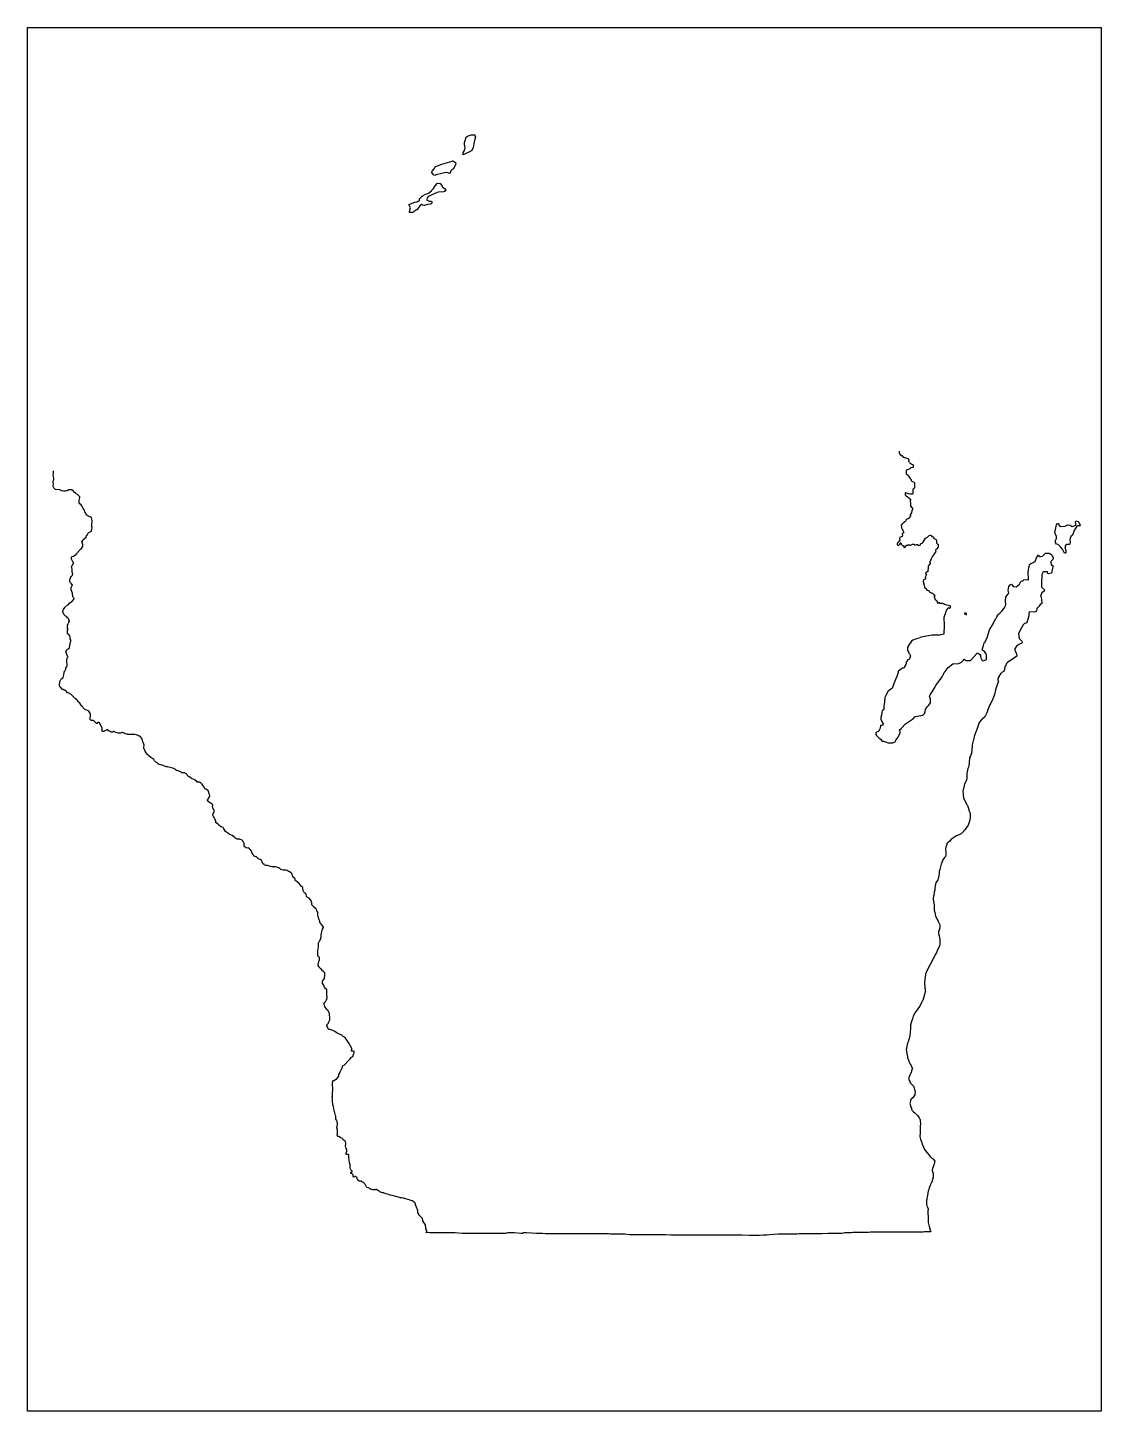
# Model space of a CAD drawing. Extents: x 0.1 to 8.4, y 0.1 to 10.8.
import ezdxf

# ---------------------------------------------------------------- set-up
doc = ezdxf.new("R2010")
doc.units = 0
doc.header["$MEASUREMENT"] = 0
doc.layers.add('STATE', color=7, linetype='CONTINUOUS')

# ---------------------------------------------------------------- blocks, each defined once
blk = doc.blocks.new('BLOCK_2')
at = {"layer": 'STATE'}
blk.add_lwpolyline([(0.093, 0.099), (0.093, 10.807), (8.405, 10.807), (8.405, 0.099), (0.093, 0.099)], dxfattribs=at)
at = {"layer": 'STATE', "color": 2}
for points in [[(3.549, 9.977), (3.556, 9.977), (3.556, 9.973), (3.559, 9.96), (3.556, 9.947), (3.556, 9.943), (3.549, 9.92), (3.543, 9.88), (3.533, 9.857), (3.509, 9.843), (3.486, 9.833), (3.466, 9.823), (3.466, 9.84), (3.476, 9.857), (3.479, 9.88), (3.476, 9.903), (3.476, 9.917), (3.479, 9.933), (3.486, 9.95), (3.486, 9.957), (3.489, 9.96), (3.503, 9.97), (3.526, 9.977), (3.549, 9.977)], [(3.379, 9.773), (3.383, 9.777), (3.389, 9.773), (3.406, 9.763), (3.409, 9.753), (3.406, 9.747), (3.389, 9.713), (3.379, 9.71), (3.376, 9.707), (3.369, 9.7), (3.366, 9.69), (3.363, 9.683), (3.363, 9.68), (3.356, 9.677), (3.353, 9.68), (3.346, 9.683), (3.333, 9.687), (3.319, 9.683), (3.299, 9.677), (3.256, 9.667), (3.246, 9.663), (3.236, 9.667), (3.223, 9.687), (3.226, 9.697), (3.239, 9.713), (3.249, 9.73), (3.293, 9.747), (3.326, 9.757), (3.379, 9.773)], [(3.326, 9.547), (3.319, 9.54), (3.313, 9.537), (3.273, 9.533), (3.263, 9.53), (3.216, 9.51), (3.196, 9.5), (3.193, 9.5), (3.186, 9.49), (3.183, 9.473), (3.203, 9.463), (3.209, 9.463), (3.219, 9.463), (3.223, 9.46), (3.223, 9.453), (3.219, 9.443), (3.216, 9.443), (3.209, 9.44), (3.189, 9.437), (3.166, 9.43), (3.149, 9.433), (3.143, 9.437), (3.139, 9.437), (3.133, 9.43), (3.113, 9.407), (3.113, 9.403), (3.089, 9.387), (3.083, 9.383), (3.079, 9.38), (3.073, 9.377), (3.049, 9.377), (3.053, 9.397), (3.056, 9.413), (3.049, 9.427), (3.046, 9.43), (3.046, 9.437), (3.046, 9.44), (3.059, 9.443), (3.089, 9.457), (3.106, 9.46), (3.113, 9.463), (3.116, 9.463), (3.119, 9.463), (3.123, 9.467), (3.126, 9.47), (3.126, 9.473), (3.126, 9.483), (3.136, 9.493), (3.146, 9.5), (3.146, 9.503), (3.149, 9.503), (3.156, 9.507), (3.173, 9.517), (3.183, 9.52), (3.196, 9.527), (3.219, 9.543), (3.219, 9.547), (3.236, 9.563), (3.249, 9.583), (3.263, 9.6), (3.269, 9.603), (3.286, 9.6), (3.289, 9.6), (3.289, 9.597), (3.303, 9.58), (3.303, 9.577), (3.306, 9.573), (3.309, 9.57), (3.329, 9.557), (3.329, 9.553), (3.333, 9.55), (3.329, 9.55), (3.326, 9.547)], [(6.839, 7.53), (6.839, 7.52), (6.849, 7.5), (6.852, 7.5), (6.862, 7.493), (6.869, 7.486), (6.872, 7.483), (6.875, 7.483), (6.879, 7.48), (6.882, 7.48), (6.909, 7.473), (6.909, 7.47), (6.915, 7.466), (6.915, 7.46), (6.912, 7.453), (6.919, 7.443), (6.922, 7.44), (6.939, 7.43), (6.949, 7.423), (6.949, 7.416), (6.949, 7.406), (6.949, 7.403), (6.932, 7.4), (6.929, 7.4), (6.925, 7.396), (6.922, 7.39), (6.919, 7.39), (6.895, 7.383), (6.895, 7.38), (6.895, 7.376), (6.895, 7.373), (6.895, 7.37), (6.895, 7.363), (6.895, 7.353), (6.899, 7.35), (6.905, 7.346), (6.912, 7.336), (6.922, 7.32), (6.932, 7.31), (6.932, 7.306), (6.932, 7.303), (6.939, 7.296), (6.952, 7.293), (6.959, 7.283), (6.959, 7.273), (6.959, 7.263), (6.959, 7.26), (6.959, 7.256), (6.959, 7.246), (6.955, 7.24), (6.949, 7.236), (6.945, 7.236), (6.945, 7.233), (6.945, 7.23), (6.945, 7.22), (6.945, 7.206), (6.945, 7.203), (6.942, 7.2), (6.942, 7.196), (6.935, 7.196), (6.922, 7.196), (6.912, 7.2), (6.892, 7.206), (6.889, 7.206), (6.885, 7.196), (6.889, 7.19), (6.895, 7.183), (6.905, 7.176), (6.912, 7.17), (6.922, 7.16), (6.929, 7.153), (6.929, 7.15), (6.925, 7.143), (6.925, 7.14), (6.929, 7.126), (6.929, 7.106), (6.935, 7.093), (6.942, 7.09), (6.942, 7.08), (6.942, 7.076), (6.939, 7.07), (6.939, 7.063), (6.935, 7.056), (6.935, 7.053), (6.925, 7.04), (6.925, 7.036), (6.929, 7.033), (6.929, 7.03), (6.922, 7.02), (6.919, 7.016), (6.919, 7.013), (6.909, 7.006), (6.899, 7.003), (6.892, 6.996), (6.892, 6.993), (6.892, 6.99), (6.889, 6.986), (6.879, 6.983), (6.875, 6.976), (6.865, 6.97), (6.862, 6.966), (6.855, 6.956), (6.855, 6.953), (6.859, 6.946), (6.859, 6.936), (6.862, 6.926), (6.865, 6.923), (6.869, 6.92), (6.869, 6.916), (6.872, 6.913), (6.872, 6.91), (6.875, 6.9), (6.872, 6.896), (6.862, 6.89), (6.862, 6.886), (6.865, 6.88), (6.862, 6.87), (6.855, 6.866), (6.845, 6.86), (6.842, 6.856), (6.842, 6.853), (6.842, 6.85), (6.845, 6.843), (6.845, 6.84), (6.839, 6.833), (6.829, 6.823), (6.825, 6.816), (6.825, 6.813), (6.825, 6.81), (6.825, 6.806), (6.829, 6.803), (6.835, 6.8), (6.835, 6.803), (6.845, 6.806), (6.845, 6.81), (6.849, 6.81), (6.849, 6.813), (6.849, 6.816), (6.849, 6.82), (6.852, 6.82), (6.855, 6.813), (6.855, 6.81), (6.859, 6.806), (6.862, 6.803), (6.865, 6.8), (6.872, 6.8), (6.875, 6.796), (6.875, 6.79), (6.875, 6.786), (6.875, 6.783), (6.879, 6.783), (6.892, 6.79), (6.892, 6.793), (6.895, 6.803), (6.899, 6.803), (6.902, 6.803), (6.905, 6.803), (6.909, 6.803), (6.912, 6.803), (6.912, 6.806), (6.922, 6.803), (6.929, 6.803), (6.942, 6.81), (6.955, 6.81), (6.955, 6.806), (6.962, 6.803), (6.975, 6.806), (6.979, 6.806), (6.982, 6.806), (6.992, 6.8), (7.002, 6.803), (7.005, 6.806), (7.005, 6.81), (7.005, 6.813), (7.022, 6.82), (7.022, 6.823), (7.029, 6.83), (7.045, 6.856), (7.059, 6.863), (7.062, 6.866), (7.065, 6.87), (7.072, 6.876), (7.079, 6.88), (7.082, 6.88), (7.089, 6.876), (7.092, 6.87), (7.102, 6.866), (7.105, 6.866), (7.105, 6.86), (7.105, 6.856), (7.129, 6.843), (7.129, 6.84), (7.129, 6.83), (7.129, 6.826), (7.129, 6.823), (7.132, 6.816), (7.135, 6.813), (7.139, 6.81), (7.142, 6.81), (7.142, 6.8), (7.142, 6.786), (7.132, 6.773), (7.132, 6.77), (7.125, 6.766), (7.122, 6.763), (7.125, 6.753), (7.122, 6.75), (7.122, 6.746), (7.119, 6.746), (7.115, 6.743), (7.105, 6.726), (7.102, 6.723), (7.092, 6.71), (7.092, 6.706), (7.089, 6.696), (7.089, 6.693), (7.085, 6.69), (7.079, 6.676), (7.075, 6.67), (7.079, 6.663), (7.079, 6.66), (7.079, 6.656), (7.072, 6.65), (7.065, 6.64), (7.065, 6.633), (7.065, 6.626), (7.065, 6.616), (7.062, 6.61), (7.062, 6.606), (7.062, 6.6), (7.062, 6.596), (7.055, 6.596), (7.045, 6.586), (7.045, 6.583), (7.045, 6.58), (7.049, 6.58), (7.052, 6.576), (7.049, 6.57), (7.045, 6.56), (7.042, 6.556), (7.045, 6.55), (7.045, 6.543), (7.042, 6.54), (7.032, 6.533), (7.029, 6.53), (7.025, 6.526), (7.025, 6.523), (7.025, 6.52), (7.035, 6.483), (7.035, 6.476), (7.035, 6.473), (7.042, 6.47), (7.045, 6.47), (7.049, 6.466), (7.052, 6.46), (7.059, 6.453), (7.069, 6.45), (7.072, 6.443), (7.079, 6.436), (7.082, 6.436), (7.089, 6.433), (7.092, 6.433), (7.099, 6.43), (7.105, 6.423), (7.115, 6.406), (7.112, 6.4), (7.112, 6.396), (7.122, 6.38), (7.125, 6.376), (7.129, 6.376), (7.129, 6.373), (7.132, 6.37), (7.135, 6.366), (7.135, 6.36), (7.135, 6.356), (7.139, 6.356), (7.142, 6.356), (7.149, 6.36), (7.152, 6.353), (7.169, 6.353), (7.175, 6.353), (7.179, 6.353), (7.179, 6.35), (7.182, 6.35), (7.189, 6.346), (7.192, 6.346), (7.199, 6.343), (7.229, 6.336), (7.235, 6.326), (7.235, 6.316), (7.229, 6.313), (7.225, 6.316), (7.215, 6.31), (7.212, 6.306), (7.209, 6.3), (7.205, 6.3), (7.202, 6.286), (7.185, 6.243), (7.185, 6.24), (7.189, 6.183), (7.185, 6.113), (7.152, 6.106), (7.142, 6.106), (7.095, 6.106), (7.009, 6.089), (7.005, 6.086), (6.975, 6.076), (6.945, 6.066), (6.935, 6.059), (6.912, 6.026), (6.912, 6.023), (6.905, 6.009), (6.905, 5.996), (6.905, 5.986), (6.912, 5.976), (6.912, 5.973), (6.915, 5.966), (6.922, 5.959), (6.925, 5.953), (6.925, 5.949), (6.929, 5.946), (6.922, 5.929), (6.919, 5.923), (6.915, 5.916), (6.902, 5.909), (6.902, 5.906), (6.895, 5.896), (6.895, 5.889), (6.895, 5.886), (6.895, 5.883), (6.892, 5.883), (6.892, 5.879), (6.885, 5.866), (6.879, 5.853), (6.872, 5.849), (6.869, 5.849), (6.865, 5.849), (6.862, 5.849), (6.855, 5.843), (6.835, 5.826), (6.832, 5.823), (6.832, 5.816), (6.829, 5.809), (6.822, 5.786), (6.812, 5.763), (6.802, 5.736), (6.785, 5.693), (6.782, 5.693), (6.772, 5.686), (6.765, 5.683), (6.765, 5.679), (6.752, 5.669), (6.752, 5.666), (6.742, 5.649), (6.729, 5.623), (6.729, 5.619), (6.725, 5.569), (6.722, 5.563), (6.722, 5.546), (6.722, 5.533), (6.722, 5.529), (6.709, 5.519), (6.705, 5.509), (6.702, 5.486), (6.699, 5.469), (6.699, 5.459), (6.699, 5.456), (6.712, 5.426), (6.715, 5.419), (6.715, 5.416), (6.712, 5.406), (6.695, 5.406), (6.692, 5.386), (6.689, 5.376), (6.685, 5.373), (6.679, 5.359), (6.665, 5.356), (6.659, 5.349), (6.659, 5.346), (6.659, 5.336), (6.665, 5.329), (6.685, 5.309), (6.692, 5.303), (6.709, 5.286), (6.712, 5.286), (6.715, 5.286), (6.719, 5.286), (6.725, 5.283), (6.735, 5.279), (6.755, 5.273), (6.792, 5.273), (6.812, 5.283), (6.815, 5.293), (6.825, 5.306), (6.845, 5.343), (6.845, 5.346), (6.849, 5.356), (6.849, 5.359), (6.845, 5.363), (6.842, 5.369), (6.845, 5.373), (6.845, 5.376), (6.859, 5.383), (6.859, 5.386), (6.889, 5.419), (6.935, 5.449), (6.945, 5.456), (6.965, 5.476), (7.009, 5.483), (7.022, 5.486), (7.025, 5.489), (7.035, 5.499), (7.042, 5.513), (7.045, 5.533), (7.059, 5.553), (7.069, 5.563), (7.082, 5.583), (7.082, 5.609), (7.075, 5.633), (7.079, 5.643), (7.095, 5.666), (7.119, 5.706), (7.125, 5.716), (7.172, 5.783), (7.175, 5.789), (7.185, 5.809), (7.189, 5.816), (7.195, 5.823), (7.219, 5.856), (7.255, 5.883), (7.265, 5.886), (7.295, 5.883), (7.322, 5.896), (7.339, 5.913), (7.342, 5.919), (7.359, 5.909), (7.392, 5.909), (7.445, 5.966), (7.449, 5.966), (7.465, 5.956), (7.469, 5.953), (7.469, 5.936), (7.482, 5.909), (7.489, 5.906), (7.499, 5.909), (7.515, 5.916), (7.515, 5.953), (7.512, 5.963), (7.502, 5.976), (7.485, 5.989), (7.485, 6.003), (7.492, 6.026), (7.499, 6.046), (7.505, 6.049), (7.505, 6.053), (7.512, 6.066), (7.522, 6.086), (7.539, 6.146), (7.569, 6.193), (7.585, 6.233), (7.589, 6.233), (7.595, 6.246), (7.605, 6.26), (7.612, 6.27), (7.615, 6.27), (7.635, 6.29), (7.645, 6.303), (7.659, 6.323), (7.662, 6.333), (7.665, 6.343), (7.662, 6.37), (7.665, 6.4), (7.675, 6.416), (7.689, 6.43), (7.685, 6.45), (7.689, 6.483), (7.699, 6.496), (7.709, 6.5), (7.722, 6.483), (7.745, 6.48), (7.772, 6.5), (7.782, 6.52), (7.785, 6.523), (7.799, 6.526), (7.799, 6.53), (7.802, 6.53), (7.805, 6.533), (7.825, 6.536), (7.839, 6.533), (7.842, 6.533), (7.842, 6.55), (7.842, 6.56), (7.839, 6.57), (7.839, 6.593), (7.845, 6.63), (7.852, 6.656), (7.892, 6.676), (7.902, 6.703), (7.919, 6.726), (7.925, 6.713), (7.935, 6.713), (7.949, 6.716), (7.972, 6.74), (8.002, 6.74), (8.015, 6.733), (8.022, 6.726), (8.032, 6.703), (8.029, 6.69), (8.015, 6.676), (8.015, 6.666), (8.019, 6.65), (8.029, 6.643), (8.032, 6.643), (8.025, 6.61), (8.019, 6.586), (7.995, 6.58), (7.992, 6.583), (7.989, 6.596), (7.955, 6.596), (7.945, 6.576), (7.942, 6.506), (7.942, 6.476), (7.965, 6.456), (7.962, 6.446), (7.945, 6.433), (7.939, 6.42), (7.935, 6.406), (7.939, 6.4), (7.942, 6.383), (7.945, 6.35), (7.932, 6.343), (7.925, 6.33), (7.905, 6.313), (7.902, 6.29), (7.889, 6.283), (7.849, 6.286), (7.845, 6.276), (7.845, 6.256), (7.829, 6.203), (7.829, 6.2), (7.812, 6.196), (7.809, 6.193), (7.799, 6.186), (7.775, 6.14), (7.765, 6.116), (7.769, 6.08), (7.785, 6.063), (7.789, 6.059), (7.792, 6.049), (7.789, 6.043), (7.772, 6.036), (7.749, 6.019), (7.735, 5.999), (7.735, 5.986), (7.749, 5.963), (7.752, 5.943), (7.679, 5.893), (7.672, 5.886), (7.662, 5.866), (7.659, 5.863), (7.652, 5.826), (7.635, 5.816), (7.625, 5.806), (7.612, 5.786), (7.612, 5.783), (7.605, 5.769), (7.605, 5.763), (7.605, 5.759), (7.609, 5.746), (7.605, 5.736), (7.602, 5.729), (7.585, 5.683), (7.579, 5.646), (7.565, 5.613), (7.549, 5.579), (7.542, 5.566), (7.535, 5.549), (7.525, 5.519), (7.515, 5.499), (7.505, 5.479), (7.502, 5.473), (7.485, 5.459), (7.479, 5.456), (7.465, 5.436), (7.462, 5.433), (7.459, 5.429), (7.449, 5.399), (7.449, 5.396), (7.422, 5.329), (7.405, 5.256), (7.405, 5.243), (7.399, 5.196), (7.399, 5.189), (7.395, 5.183), (7.392, 5.169), (7.389, 5.169), (7.389, 5.159), (7.385, 5.159), (7.385, 5.146), (7.382, 5.129), (7.382, 5.126), (7.382, 5.123), (7.379, 5.089), (7.372, 5.073), (7.365, 5.036), (7.365, 5.029), (7.365, 5.003), (7.365, 4.999), (7.362, 4.986), (7.349, 4.956), (7.345, 4.956), (7.339, 4.916), (7.335, 4.909), (7.332, 4.899), (7.335, 4.873), (7.335, 4.869), (7.339, 4.846), (7.365, 4.793), (7.369, 4.786), (7.379, 4.756), (7.379, 4.749), (7.389, 4.729), (7.389, 4.696), (7.385, 4.663), (7.382, 4.663), (7.382, 4.659), (7.375, 4.636), (7.349, 4.599), (7.345, 4.593), (7.339, 4.589), (7.339, 4.586), (7.319, 4.569), (7.292, 4.556), (7.282, 4.553), (7.269, 4.543), (7.245, 4.526), (7.242, 4.526), (7.229, 4.509), (7.215, 4.499), (7.212, 4.496), (7.209, 4.493), (7.209, 4.486), (7.205, 4.473), (7.205, 4.469), (7.202, 4.466), (7.199, 4.449), (7.199, 4.443), (7.202, 4.423), (7.202, 4.406), (7.199, 4.393), (7.195, 4.389), (7.192, 4.386), (7.179, 4.366), (7.169, 4.339), (7.165, 4.336), (7.165, 4.333), (7.162, 4.323), (7.155, 4.293), (7.149, 4.276), (7.149, 4.259), (7.145, 4.233), (7.142, 4.216), (7.139, 4.213), (7.125, 4.189), (7.122, 4.179), (7.122, 4.173), (7.119, 4.173), (7.115, 4.143), (7.115, 4.136), (7.115, 4.133), (7.112, 4.116), (7.109, 4.093), (7.105, 4.086), (7.102, 4.073), (7.102, 4.059), (7.112, 4.019), (7.112, 3.996), (7.112, 3.986), (7.112, 3.983), (7.112, 3.976), (7.115, 3.959), (7.119, 3.949), (7.119, 3.943), (7.122, 3.933), (7.135, 3.906), (7.139, 3.896), (7.142, 3.889), (7.155, 3.863), (7.155, 3.853), (7.155, 3.849), (7.155, 3.839), (7.152, 3.836), (7.152, 3.829), (7.149, 3.823), (7.145, 3.816), (7.145, 3.803), (7.145, 3.796), (7.149, 3.779), (7.152, 3.763), (7.155, 3.749), (7.155, 3.739), (7.155, 3.723), (7.155, 3.716), (7.152, 3.699), (7.132, 3.659), (7.129, 3.646), (7.119, 3.633), (7.115, 3.623), (7.105, 3.606), (7.055, 3.509), (7.045, 3.483), (7.045, 3.479), (7.042, 3.459), (7.039, 3.443), (7.035, 3.416), (7.035, 3.413), (7.039, 3.383), (7.039, 3.379), (7.039, 3.373), (7.042, 3.366), (7.042, 3.363), (7.042, 3.359), (7.045, 3.349), (7.042, 3.346), (7.039, 3.336), (7.032, 3.306), (7.025, 3.289), (7.025, 3.286), (7.022, 3.279), (7.019, 3.273), (7.012, 3.263), (7.002, 3.239), (6.979, 3.206), (6.965, 3.186), (6.952, 3.163), (6.949, 3.156), (6.942, 3.136), (6.935, 3.116), (6.929, 3.086), (6.929, 3.059), (6.925, 3.039), (6.922, 3.003), (6.915, 2.976), (6.909, 2.959), (6.905, 2.949), (6.895, 2.896), (6.899, 2.869), (6.899, 2.863), (6.902, 2.859), (6.905, 2.839), (6.905, 2.836), (6.919, 2.796), (6.925, 2.786), (6.932, 2.776), (6.942, 2.746), (6.939, 2.746), (6.932, 2.719), (6.929, 2.716), (6.925, 2.706), (6.925, 2.702), (6.915, 2.686), (6.915, 2.676), (6.915, 2.666), (6.915, 2.662), (6.919, 2.662), (6.919, 2.656), (6.925, 2.642), (6.929, 2.642), (6.929, 2.639), (6.952, 2.616), (6.955, 2.599), (6.959, 2.589), (6.962, 2.582), (6.965, 2.569), (6.962, 2.559), (6.962, 2.552), (6.962, 2.549), (6.945, 2.526), (6.935, 2.516), (6.929, 2.509), (6.929, 2.506), (6.925, 2.486), (6.922, 2.482), (6.925, 2.476), (6.929, 2.459), (6.935, 2.446), (6.935, 2.439), (6.939, 2.429), (6.945, 2.422), (6.952, 2.416), (6.962, 2.409), (6.965, 2.406), (6.982, 2.389), (6.995, 2.369), (6.999, 2.359), (7.002, 2.356), (7.002, 2.342), (7.005, 2.329), (7.002, 2.302), (7.002, 2.289), (7.002, 2.262), (7.002, 2.249), (6.999, 2.232), (6.999, 2.226), (7.002, 2.216), (7.009, 2.192), (7.012, 2.189), (7.019, 2.166), (7.032, 2.139), (7.035, 2.126), (7.079, 2.072), (7.092, 2.059), (7.102, 2.052), (7.105, 2.049), (7.115, 2.036), (7.115, 2.032), (7.112, 2.012), (7.109, 2.006), (7.105, 1.999), (7.102, 1.992), (7.099, 1.979), (7.095, 1.966), (7.099, 1.952), (7.102, 1.939), (7.102, 1.936), (7.102, 1.932), (7.102, 1.926), (7.102, 1.912), (7.099, 1.892), (7.095, 1.886), (7.095, 1.876), (7.092, 1.876), (7.085, 1.859), (7.082, 1.856), (7.079, 1.846), (7.072, 1.829), (7.069, 1.816), (7.065, 1.806), (7.059, 1.769), (7.055, 1.749), (7.055, 1.739), (7.055, 1.736), (7.052, 1.732), (7.052, 1.719), (7.052, 1.702), (7.052, 1.699), (7.055, 1.689), (7.059, 1.679), (7.065, 1.666), (7.065, 1.662), (7.062, 1.652), (7.062, 1.649), (7.062, 1.629), (7.065, 1.606), (7.065, 1.559), (7.072, 1.529), (7.079, 1.502), (7.085, 1.489), (7.062, 1.489), (7.055, 1.489), (7.049, 1.489), (7.035, 1.489), (7.025, 1.486), (7.012, 1.486), (7.005, 1.486), (6.972, 1.486), (6.965, 1.486), (6.962, 1.486), (6.952, 1.486), (6.949, 1.486), (6.925, 1.486), (6.922, 1.486), (6.879, 1.486), (6.849, 1.486), (6.822, 1.486), (6.805, 1.486), (6.742, 1.486), (6.725, 1.486), (6.719, 1.486), (6.712, 1.486), (6.702, 1.486), (6.679, 1.486), (6.669, 1.486), (6.655, 1.486), (6.652, 1.486), (6.642, 1.486), (6.639, 1.486), (6.619, 1.486), (6.602, 1.482), (6.582, 1.482), (6.565, 1.482), (6.552, 1.482), (6.535, 1.482), (6.515, 1.482), (6.512, 1.482), (6.509, 1.482), (6.502, 1.482), (6.495, 1.482), (6.482, 1.482), (6.469, 1.479), (6.465, 1.479), (6.452, 1.479), (6.445, 1.479), (6.435, 1.479), (6.432, 1.479), (6.429, 1.479), (6.419, 1.479), (6.399, 1.476), (6.392, 1.476), (6.379, 1.476), (6.349, 1.476), (6.342, 1.476), (6.322, 1.476), (6.289, 1.476), (6.242, 1.472), (6.236, 1.472), (6.229, 1.472), (6.216, 1.472), (6.176, 1.472), (6.162, 1.472), (6.112, 1.472), (6.066, 1.472), (6.052, 1.469), (5.999, 1.469), (5.996, 1.469), (5.956, 1.469), (5.932, 1.469), (5.922, 1.469), (5.916, 1.469), (5.906, 1.469), (5.836, 1.466), (5.816, 1.462), (5.809, 1.462), (5.796, 1.462), (5.786, 1.462), (5.756, 1.459), (5.742, 1.459), (5.729, 1.459), (5.709, 1.459), (5.699, 1.459), (5.682, 1.459), (5.622, 1.462), (5.579, 1.462), (5.516, 1.462), (5.512, 1.462), (5.446, 1.462), (5.442, 1.462), (5.416, 1.462), (5.406, 1.462), (5.399, 1.462), (5.392, 1.462), (5.382, 1.462), (5.376, 1.462), (5.369, 1.462), (5.366, 1.462), (5.359, 1.462), (5.356, 1.462), (5.352, 1.462), (5.346, 1.462), (5.342, 1.462), (5.336, 1.462), (5.326, 1.462), (5.299, 1.462), (5.272, 1.462), (5.269, 1.462), (5.262, 1.462), (5.256, 1.462), (5.219, 1.462), (5.206, 1.462), (5.162, 1.462), (5.122, 1.462), (5.119, 1.462), (5.092, 1.462), (5.089, 1.462), (5.072, 1.462), (5.032, 1.466), (4.936, 1.466), (4.929, 1.466), (4.882, 1.466), (4.856, 1.466), (4.852, 1.466), (4.849, 1.466), (4.769, 1.466), (4.766, 1.466), (4.756, 1.466), (4.716, 1.469), (4.656, 1.469), (4.642, 1.469), (4.636, 1.469), (4.632, 1.469), (4.616, 1.469), (4.609, 1.469), (4.606, 1.469), (4.602, 1.469), (4.589, 1.472), (4.546, 1.472), (4.539, 1.472), (4.516, 1.472), (4.483, 1.472), (4.479, 1.472), (4.443, 1.472), (4.423, 1.472), (4.413, 1.472), (4.399, 1.472), (4.376, 1.472), (4.359, 1.472), (4.343, 1.472), (4.333, 1.472), (4.329, 1.472), (4.283, 1.472), (4.159, 1.472), (4.133, 1.472), (4.129, 1.472), (4.119, 1.472), (4.103, 1.472), (4.079, 1.476), (4.076, 1.476), (4.063, 1.476), (4.059, 1.476), (4.039, 1.476), (4.033, 1.476), (3.956, 1.479), (3.939, 1.479), (3.929, 1.479)], [(3.929, 1.479), (3.926, 1.476), (3.913, 1.476), (3.859, 1.479), (3.833, 1.479), (3.809, 1.479), (3.793, 1.476), (3.786, 1.476), (3.779, 1.476), (3.773, 1.476), (3.753, 1.476), (3.749, 1.476), (3.713, 1.476), (3.709, 1.476), (3.689, 1.476), (3.686, 1.476), (3.683, 1.476), (3.643, 1.476), (3.639, 1.476), (3.633, 1.476), (3.559, 1.476), (3.553, 1.476), (3.546, 1.476), (3.506, 1.476), (3.499, 1.476), (3.469, 1.476), (3.456, 1.476), (3.403, 1.479), (3.399, 1.479), (3.389, 1.479), (3.379, 1.479), (3.326, 1.479), (3.309, 1.479), (3.299, 1.479), (3.293, 1.479), (3.279, 1.479), (3.246, 1.479), (3.219, 1.479), (3.213, 1.479), (3.206, 1.479), (3.183, 1.482), (3.179, 1.482), (3.176, 1.482), (3.183, 1.489), (3.183, 1.499), (3.176, 1.512), (3.176, 1.516), (3.176, 1.526), (3.173, 1.529), (3.173, 1.542), (3.169, 1.549), (3.159, 1.559), (3.153, 1.572), (3.149, 1.592), (3.133, 1.609), (3.129, 1.609), (3.129, 1.612), (3.126, 1.612), (3.123, 1.619), (3.116, 1.632), (3.113, 1.636), (3.113, 1.642), (3.113, 1.652), (3.109, 1.666), (3.106, 1.672), (3.103, 1.679), (3.096, 1.696), (3.096, 1.702), (3.093, 1.709), (3.086, 1.716), (3.083, 1.719), (3.069, 1.729), (3.053, 1.732), (3.049, 1.736), (3.036, 1.739), (3.026, 1.742), (3.013, 1.746), (3.009, 1.746), (3.003, 1.749), (2.989, 1.752), (2.986, 1.752), (2.976, 1.752), (2.963, 1.756), (2.953, 1.759), (2.916, 1.769), (2.899, 1.772), (2.886, 1.776), (2.866, 1.782), (2.849, 1.789), (2.846, 1.789), (2.839, 1.789), (2.833, 1.792), (2.826, 1.796), (2.823, 1.796), (2.823, 1.799), (2.819, 1.799), (2.803, 1.809), (2.793, 1.816), (2.789, 1.816), (2.783, 1.812), (2.773, 1.812), (2.766, 1.812), (2.756, 1.816), (2.749, 1.816), (2.749, 1.819), (2.733, 1.829), (2.72, 1.832), (2.716, 1.836), (2.713, 1.839), (2.703, 1.859), (2.693, 1.869), (2.686, 1.872), (2.673, 1.879), (2.666, 1.879), (2.663, 1.879), (2.65, 1.889), (2.646, 1.892), (2.643, 1.899), (2.643, 1.902), (2.643, 1.906), (2.643, 1.909), (2.64, 1.912), (2.636, 1.912), (2.633, 1.916), (2.626, 1.916), (2.623, 1.912), (2.62, 1.912), (2.616, 1.912), (2.613, 1.916), (2.613, 1.919), (2.613, 1.926), (2.61, 1.932), (2.606, 1.936), (2.606, 1.939), (2.6, 1.939), (2.596, 1.942), (2.596, 1.949), (2.6, 1.949), (2.603, 1.952), (2.606, 1.956), (2.606, 1.959), (2.6, 1.962), (2.596, 1.969), (2.593, 1.972), (2.593, 1.976), (2.59, 1.986), (2.59, 1.999), (2.59, 2.006), (2.586, 2.022), (2.583, 2.042), (2.58, 2.069), (2.58, 2.082), (2.576, 2.086), (2.573, 2.086), (2.566, 2.086), (2.563, 2.086), (2.56, 2.089), (2.56, 2.096), (2.563, 2.112), (2.563, 2.122), (2.563, 2.126), (2.56, 2.132), (2.556, 2.142), (2.553, 2.149), (2.556, 2.172), (2.553, 2.186), (2.55, 2.189), (2.536, 2.199), (2.533, 2.206), (2.53, 2.209), (2.513, 2.219), (2.503, 2.226), (2.496, 2.226), (2.493, 2.229), (2.493, 2.232), (2.49, 2.236), (2.49, 2.239), (2.493, 2.246), (2.493, 2.256), (2.493, 2.259), (2.493, 2.266), (2.493, 2.272), (2.493, 2.276), (2.486, 2.292), (2.486, 2.296), (2.49, 2.302), (2.493, 2.322), (2.493, 2.326), (2.493, 2.329), (2.493, 2.332), (2.493, 2.336), (2.49, 2.336), (2.49, 2.339), (2.486, 2.349), (2.48, 2.359), (2.48, 2.362), (2.48, 2.382), (2.476, 2.389), (2.463, 2.439), (2.463, 2.442), (2.46, 2.459), (2.456, 2.472), (2.456, 2.476), (2.456, 2.482), (2.453, 2.486), (2.453, 2.492), (2.453, 2.499), (2.453, 2.519), (2.453, 2.522), (2.45, 2.529), (2.45, 2.536), (2.453, 2.539), (2.453, 2.552), (2.456, 2.596), (2.453, 2.626), (2.453, 2.636), (2.453, 2.642), (2.456, 2.649), (2.456, 2.656), (2.463, 2.659), (2.476, 2.666), (2.483, 2.669), (2.496, 2.686), (2.503, 2.692), (2.503, 2.706), (2.51, 2.719), (2.513, 2.726), (2.526, 2.752), (2.53, 2.762), (2.53, 2.769), (2.536, 2.776), (2.543, 2.779), (2.55, 2.786), (2.58, 2.816), (2.59, 2.826), (2.6, 2.839), (2.61, 2.846), (2.613, 2.853), (2.613, 2.856), (2.616, 2.863), (2.62, 2.873), (2.62, 2.876), (2.62, 2.883), (2.616, 2.883), (2.616, 2.886), (2.606, 2.886), (2.603, 2.886), (2.6, 2.889), (2.6, 2.893), (2.603, 2.899), (2.603, 2.906), (2.6, 2.913), (2.59, 2.929), (2.583, 2.946), (2.553, 2.986), (2.54, 2.996), (2.536, 2.999), (2.526, 3.009), (2.52, 3.013), (2.513, 3.016), (2.49, 3.026), (2.47, 3.039), (2.456, 3.046), (2.446, 3.049), (2.436, 3.053), (2.426, 3.053), (2.423, 3.056), (2.42, 3.059), (2.416, 3.069), (2.41, 3.083), (2.41, 3.086), (2.41, 3.089), (2.413, 3.093), (2.42, 3.099), (2.423, 3.103), (2.423, 3.109), (2.43, 3.123), (2.433, 3.129), (2.433, 3.139), (2.433, 3.146), (2.433, 3.153), (2.43, 3.163), (2.43, 3.173), (2.43, 3.179), (2.426, 3.186), (2.423, 3.193), (2.423, 3.196), (2.42, 3.199), (2.413, 3.206), (2.393, 3.233), (2.39, 3.243), (2.386, 3.253), (2.386, 3.256), (2.39, 3.259), (2.39, 3.263), (2.393, 3.266), (2.4, 3.269), (2.406, 3.283), (2.413, 3.299), (2.413, 3.306), (2.41, 3.319), (2.41, 3.326), (2.41, 3.329), (2.41, 3.336), (2.41, 3.349), (2.41, 3.359), (2.41, 3.363), (2.403, 3.369), (2.4, 3.369), (2.393, 3.376), (2.39, 3.379), (2.386, 3.396), (2.376, 3.409), (2.376, 3.419), (2.376, 3.426), (2.376, 3.429), (2.38, 3.436), (2.39, 3.449), (2.39, 3.456), (2.393, 3.469), (2.393, 3.473), (2.393, 3.476), (2.393, 3.486), (2.393, 3.489), (2.39, 3.493), (2.39, 3.496), (2.386, 3.499), (2.383, 3.503), (2.376, 3.509), (2.37, 3.516), (2.366, 3.523), (2.363, 3.523), (2.356, 3.529), (2.353, 3.533), (2.35, 3.539), (2.343, 3.549), (2.346, 3.573), (2.353, 3.593), (2.353, 3.599), (2.353, 3.603), (2.353, 3.606), (2.353, 3.609), (2.35, 3.613), (2.343, 3.619), (2.34, 3.623), (2.34, 3.643), (2.34, 3.646), (2.34, 3.663), (2.346, 3.693), (2.346, 3.699), (2.346, 3.726), (2.35, 3.733), (2.356, 3.743), (2.36, 3.749), (2.363, 3.756), (2.363, 3.763), (2.366, 3.763), (2.366, 3.766), (2.366, 3.769), (2.366, 3.789), (2.376, 3.829), (2.383, 3.843), (2.383, 3.846), (2.37, 3.863), (2.363, 3.873), (2.36, 3.876), (2.356, 3.879), (2.356, 3.893), (2.35, 3.903), (2.346, 3.919), (2.343, 3.929), (2.34, 3.939), (2.34, 3.949), (2.34, 3.956), (2.34, 3.963), (2.333, 3.973), (2.33, 3.983), (2.323, 3.993), (2.32, 3.993), (2.313, 3.996), (2.31, 3.999), (2.31, 4.003), (2.306, 4.006), (2.293, 4.019), (2.293, 4.036), (2.29, 4.039), (2.29, 4.046), (2.283, 4.056), (2.283, 4.059), (2.28, 4.059), (2.273, 4.069), (2.26, 4.076), (2.253, 4.083), (2.253, 4.086), (2.253, 4.089), (2.25, 4.099), (2.246, 4.103), (2.24, 4.109), (2.233, 4.113), (2.226, 4.129), (2.223, 4.143), (2.223, 4.146), (2.223, 4.149), (2.223, 4.153), (2.21, 4.163), (2.196, 4.183), (2.193, 4.186), (2.183, 4.193), (2.17, 4.203), (2.166, 4.203), (2.163, 4.213), (2.163, 4.219), (2.146, 4.236), (2.146, 4.239), (2.143, 4.243), (2.143, 4.246), (2.14, 4.256), (2.136, 4.263), (2.133, 4.266), (2.13, 4.269), (2.126, 4.269), (2.126, 4.273), (2.123, 4.273), (2.116, 4.276), (2.11, 4.279), (2.103, 4.283), (2.093, 4.286), (2.086, 4.286), (2.073, 4.286), (2.07, 4.286), (2.053, 4.293), (2.043, 4.303), (2.036, 4.306), (2.013, 4.313), (2, 4.313), (1.983, 4.313), (1.966, 4.319), (1.95, 4.323), (1.946, 4.323), (1.94, 4.323), (1.936, 4.323), (1.93, 4.326), (1.926, 4.329), (1.923, 4.333), (1.92, 4.333), (1.916, 4.336), (1.916, 4.339), (1.913, 4.339), (1.913, 4.343), (1.91, 4.346), (1.91, 4.353), (1.906, 4.356), (1.906, 4.359), (1.903, 4.359), (1.903, 4.363), (1.9, 4.366), (1.893, 4.369), (1.883, 4.373), (1.88, 4.376), (1.876, 4.376), (1.873, 4.379), (1.87, 4.386), (1.866, 4.389), (1.863, 4.389), (1.863, 4.393), (1.86, 4.393), (1.856, 4.389), (1.853, 4.393), (1.85, 4.393), (1.843, 4.399), (1.843, 4.403), (1.84, 4.406), (1.836, 4.406), (1.833, 4.413), (1.83, 4.426), (1.826, 4.433), (1.823, 4.436), (1.82, 4.439), (1.82, 4.443), (1.813, 4.446), (1.81, 4.453), (1.806, 4.456), (1.803, 4.456), (1.8, 4.459), (1.793, 4.456), (1.786, 4.459), (1.77, 4.469), (1.77, 4.473), (1.77, 4.483), (1.77, 4.496), (1.766, 4.499), (1.756, 4.516), (1.753, 4.519), (1.74, 4.523), (1.736, 4.523), (1.736, 4.526), (1.716, 4.526), (1.713, 4.529), (1.71, 4.529), (1.706, 4.533), (1.696, 4.539), (1.69, 4.546), (1.683, 4.553), (1.653, 4.566), (1.64, 4.576), (1.626, 4.586), (1.61, 4.613), (1.606, 4.616), (1.596, 4.619), (1.596, 4.623), (1.59, 4.623), (1.586, 4.626), (1.583, 4.629), (1.573, 4.636), (1.573, 4.639), (1.563, 4.646), (1.553, 4.653), (1.55, 4.653), (1.55, 4.656), (1.55, 4.659), (1.55, 4.663), (1.55, 4.666), (1.55, 4.669), (1.546, 4.676), (1.543, 4.683), (1.533, 4.703), (1.526, 4.713), (1.526, 4.719), (1.536, 4.739), (1.536, 4.743), (1.536, 4.749), (1.536, 4.753), (1.533, 4.756), (1.53, 4.763), (1.526, 4.766), (1.526, 4.769), (1.526, 4.773), (1.523, 4.776), (1.526, 4.789), (1.526, 4.793), (1.523, 4.793), (1.523, 4.796), (1.52, 4.799), (1.516, 4.803), (1.513, 4.806), (1.51, 4.806), (1.493, 4.816), (1.49, 4.816), (1.49, 4.823), (1.486, 4.826), (1.486, 4.829), (1.486, 4.833), (1.49, 4.833), (1.49, 4.836), (1.493, 4.843), (1.503, 4.856), (1.503, 4.859), (1.503, 4.863), (1.5, 4.873), (1.496, 4.883), (1.496, 4.889), (1.49, 4.903), (1.486, 4.906), (1.473, 4.913), (1.466, 4.916), (1.456, 4.933), (1.453, 4.939), (1.443, 4.953), (1.44, 4.956), (1.436, 4.959), (1.433, 4.963), (1.43, 4.963), (1.43, 4.966), (1.426, 4.966), (1.423, 4.966), (1.423, 4.969), (1.42, 4.969), (1.413, 4.969), (1.41, 4.969), (1.406, 4.969), (1.4, 4.976), (1.39, 4.983), (1.386, 4.986), (1.383, 4.989), (1.38, 4.989), (1.366, 4.993), (1.363, 4.996), (1.343, 5.009), (1.34, 5.009), (1.33, 5.019), (1.33, 5.023), (1.326, 5.026), (1.323, 5.033), (1.32, 5.033), (1.316, 5.036), (1.31, 5.039), (1.296, 5.039), (1.286, 5.039), (1.28, 5.046), (1.276, 5.049), (1.266, 5.053), (1.263, 5.053), (1.256, 5.056), (1.246, 5.059), (1.243, 5.059), (1.24, 5.063), (1.233, 5.069), (1.226, 5.073), (1.206, 5.079), (1.176, 5.086), (1.166, 5.086), (1.143, 5.096), (1.133, 5.099), (1.106, 5.106), (1.106, 5.109), (1.1, 5.113), (1.086, 5.123), (1.08, 5.129), (1.076, 5.133), (1.073, 5.139), (1.07, 5.143), (1.063, 5.149), (1.046, 5.159), (1.026, 5.176), (1.02, 5.183), (1.013, 5.193), (1.01, 5.196), (1.006, 5.203), (1.003, 5.206), (1.003, 5.209), (1, 5.213), (1, 5.216), (0.996, 5.226), (0.993, 5.226), (0.993, 5.229), (0.993, 5.233), (0.993, 5.236), (0.996, 5.256), (0.993, 5.259), (0.993, 5.263), (0.99, 5.269), (0.986, 5.279), (0.983, 5.293), (0.983, 5.296), (0.98, 5.296), (0.98, 5.299), (0.98, 5.303), (0.976, 5.303), (0.976, 5.306), (0.973, 5.309), (0.973, 5.313), (0.963, 5.319), (0.953, 5.326), (0.936, 5.333), (0.923, 5.336), (0.92, 5.336), (0.91, 5.336), (0.9, 5.336), (0.883, 5.336), (0.88, 5.336), (0.873, 5.336), (0.87, 5.336), (0.867, 5.339), (0.86, 5.339), (0.847, 5.343), (0.84, 5.346), (0.833, 5.349), (0.827, 5.353), (0.823, 5.353), (0.813, 5.346), (0.797, 5.346), (0.793, 5.346), (0.787, 5.349), (0.777, 5.353), (0.77, 5.356), (0.76, 5.359), (0.757, 5.359), (0.75, 5.356), (0.747, 5.356), (0.743, 5.356), (0.74, 5.356), (0.733, 5.359), (0.723, 5.363), (0.723, 5.366), (0.72, 5.366), (0.713, 5.373), (0.71, 5.373), (0.7, 5.369), (0.69, 5.366), (0.687, 5.363), (0.683, 5.359), (0.68, 5.359), (0.677, 5.359), (0.673, 5.359), (0.67, 5.363), (0.667, 5.369), (0.667, 5.373), (0.67, 5.376), (0.67, 5.379), (0.67, 5.386), (0.657, 5.413), (0.65, 5.426), (0.647, 5.426), (0.647, 5.429), (0.643, 5.429), (0.64, 5.429), (0.637, 5.433), (0.633, 5.429), (0.63, 5.423), (0.627, 5.423), (0.623, 5.423), (0.62, 5.426), (0.617, 5.433), (0.603, 5.446), (0.597, 5.446), (0.587, 5.446), (0.583, 5.446), (0.58, 5.449), (0.577, 5.453), (0.577, 5.456), (0.577, 5.459), (0.577, 5.463), (0.577, 5.466), (0.58, 5.479), (0.58, 5.486), (0.58, 5.496), (0.567, 5.516), (0.533, 5.533), (0.527, 5.539), (0.523, 5.543), (0.517, 5.553), (0.513, 5.556), (0.497, 5.579), (0.483, 5.589), (0.483, 5.593), (0.48, 5.599), (0.477, 5.603), (0.46, 5.616), (0.437, 5.639), (0.43, 5.646), (0.413, 5.656), (0.407, 5.659), (0.403, 5.659), (0.393, 5.669), (0.38, 5.679), (0.377, 5.679), (0.367, 5.686), (0.363, 5.686), (0.347, 5.703), (0.347, 5.706), (0.343, 5.706), (0.343, 5.709), (0.34, 5.713), (0.34, 5.726), (0.343, 5.739), (0.343, 5.746), (0.35, 5.763), (0.357, 5.769), (0.367, 5.779), (0.37, 5.789), (0.373, 5.799), (0.377, 5.819), (0.377, 5.823), (0.38, 5.823), (0.38, 5.826), (0.39, 5.843), (0.39, 5.846), (0.39, 5.853), (0.393, 5.859), (0.393, 5.863), (0.397, 5.863), (0.4, 5.866), (0.4, 5.869), (0.4, 5.879), (0.397, 5.899), (0.397, 5.903), (0.397, 5.909), (0.397, 5.916), (0.4, 5.926), (0.403, 5.936), (0.407, 5.939), (0.403, 5.943), (0.397, 5.956), (0.393, 5.969), (0.39, 5.976), (0.393, 5.983), (0.393, 5.986), (0.393, 5.989), (0.403, 5.996), (0.41, 5.999), (0.413, 6.003), (0.413, 6.006), (0.417, 6.006), (0.417, 6.009), (0.42, 6.023), (0.423, 6.046), (0.427, 6.056), (0.427, 6.063), (0.427, 6.066), (0.427, 6.069), (0.423, 6.076), (0.423, 6.08), (0.423, 6.089), (0.423, 6.093), (0.417, 6.103), (0.413, 6.11), (0.407, 6.113), (0.407, 6.116), (0.403, 6.116), (0.403, 6.123), (0.403, 6.126), (0.403, 6.136), (0.403, 6.143), (0.407, 6.153), (0.403, 6.16), (0.403, 6.163), (0.403, 6.176), (0.403, 6.183), (0.407, 6.19), (0.41, 6.2), (0.413, 6.203), (0.413, 6.206), (0.413, 6.21), (0.417, 6.213), (0.417, 6.216), (0.417, 6.22), (0.413, 6.226), (0.407, 6.236), (0.403, 6.24), (0.397, 6.246), (0.393, 6.25), (0.387, 6.253), (0.383, 6.256), (0.377, 6.263), (0.373, 6.27), (0.37, 6.27), (0.367, 6.28), (0.367, 6.283), (0.363, 6.29), (0.367, 6.296), (0.367, 6.3), (0.37, 6.303), (0.38, 6.32), (0.38, 6.323), (0.383, 6.323), (0.387, 6.326), (0.39, 6.33), (0.407, 6.34), (0.417, 6.353), (0.433, 6.366), (0.443, 6.373), (0.45, 6.383), (0.453, 6.386), (0.453, 6.39), (0.45, 6.393), (0.447, 6.396), (0.443, 6.403), (0.44, 6.43), (0.43, 6.456), (0.43, 6.463), (0.43, 6.473), (0.433, 6.48), (0.437, 6.49), (0.44, 6.493), (0.44, 6.496), (0.437, 6.496), (0.433, 6.503), (0.423, 6.513), (0.42, 6.52), (0.42, 6.526), (0.42, 6.536), (0.427, 6.553), (0.427, 6.56), (0.433, 6.563), (0.44, 6.57), (0.44, 6.576), (0.443, 6.58), (0.443, 6.583), (0.44, 6.586), (0.437, 6.593), (0.437, 6.603), (0.437, 6.616), (0.433, 6.636), (0.437, 6.643), (0.44, 6.65), (0.447, 6.66), (0.447, 6.666), (0.447, 6.67), (0.443, 6.673), (0.437, 6.683), (0.433, 6.693), (0.433, 6.703), (0.433, 6.706), (0.433, 6.71), (0.437, 6.713), (0.45, 6.716), (0.457, 6.723), (0.467, 6.73), (0.47, 6.736), (0.473, 6.736), (0.48, 6.746), (0.503, 6.77), (0.51, 6.776), (0.517, 6.79), (0.52, 6.796), (0.52, 6.8), (0.52, 6.803), (0.52, 6.806), (0.513, 6.83), (0.513, 6.833), (0.517, 6.836), (0.523, 6.846), (0.547, 6.863), (0.55, 6.863), (0.547, 6.87), (0.55, 6.876), (0.553, 6.88), (0.557, 6.886), (0.56, 6.893), (0.567, 6.9), (0.577, 6.906), (0.587, 6.91), (0.587, 6.916), (0.587, 6.92), (0.59, 6.923), (0.59, 6.926), (0.593, 6.936), (0.593, 6.94), (0.59, 6.943), (0.587, 6.946), (0.59, 6.953), (0.59, 6.96), (0.59, 6.966), (0.593, 6.983), (0.593, 6.986), (0.593, 6.99), (0.593, 6.993), (0.587, 7.013), (0.587, 7.016), (0.577, 7.02), (0.557, 7.03), (0.553, 7.033), (0.55, 7.033), (0.547, 7.04), (0.547, 7.043), (0.543, 7.05), (0.54, 7.053), (0.537, 7.056), (0.537, 7.06), (0.533, 7.07), (0.53, 7.076), (0.523, 7.086), (0.513, 7.106), (0.507, 7.113), (0.497, 7.123), (0.493, 7.13), (0.493, 7.136), (0.493, 7.15), (0.497, 7.17), (0.497, 7.173), (0.497, 7.176), (0.49, 7.183), (0.48, 7.193), (0.47, 7.2), (0.467, 7.203), (0.463, 7.206), (0.46, 7.206), (0.457, 7.21), (0.447, 7.22), (0.44, 7.226), (0.437, 7.23), (0.433, 7.23), (0.43, 7.23), (0.42, 7.23), (0.413, 7.23), (0.4, 7.223), (0.387, 7.22), (0.38, 7.22), (0.37, 7.22), (0.357, 7.223), (0.343, 7.23), (0.34, 7.23), (0.31, 7.233), (0.297, 7.246), (0.293, 7.25), (0.29, 7.256), (0.293, 7.276), (0.29, 7.286), (0.29, 7.293), (0.293, 7.303), (0.297, 7.313), (0.297, 7.32), (0.293, 7.33), (0.29, 7.34), (0.29, 7.346), (0.293, 7.356), (0.293, 7.36), (0.293, 7.363), (0.29, 7.366), (0.293, 7.373), (0.293, 7.376)], [(8.059, 6.87), (8.045, 6.9), (8.059, 6.96), (8.065, 6.97), (8.072, 6.97), (8.075, 6.963), (8.079, 6.953), (8.092, 6.946), (8.125, 6.95), (8.145, 6.96), (8.165, 6.956), (8.179, 6.946), (8.208, 6.956), (8.208, 6.966), (8.205, 6.986), (8.208, 6.99), (8.225, 6.986), (8.232, 6.98), (8.238, 6.963), (8.242, 6.953), (8.235, 6.95), (8.225, 6.953), (8.215, 6.95), (8.195, 6.916), (8.182, 6.88), (8.168, 6.87), (8.162, 6.846), (8.165, 6.826), (8.162, 6.81), (8.155, 6.806), (8.139, 6.806), (8.129, 6.803), (8.122, 6.79), (8.129, 6.76), (8.129, 6.743), (8.125, 6.74), (8.119, 6.74), (8.105, 6.77), (8.089, 6.79), (8.072, 6.806), (8.059, 6.81), (8.049, 6.823), (8.049, 6.84), (8.052, 6.846), (8.059, 6.85), (8.059, 6.853), (8.059, 6.87)]]:
    blk.add_lwpolyline(points, dxfattribs=at)
blk.add_open_spline([(7.352, 6.276), (7.352, 6.276), (7.355, 6.276), (7.355, 6.276), (7.355, 6.276), (7.359, 6.276), (7.359, 6.276), (7.359, 6.276), (7.359, 6.273), (7.359, 6.273), (7.359, 6.273), (7.362, 6.27), (7.362, 6.27), (7.362, 6.27), (7.362, 6.266), (7.362, 6.266), (7.362, 6.266), (7.365, 6.266), (7.365, 6.266), (7.365, 6.266), (7.362, 6.266), (7.362, 6.266), (7.362, 6.266), (7.359, 6.266), (7.359, 6.266), (7.359, 6.266), (7.352, 6.27), (7.352, 6.27), (7.352, 6.27), (7.349, 6.27), (7.349, 6.27), (7.349, 6.27), (7.345, 6.273), (7.345, 6.273), (7.345, 6.273), (7.342, 6.273), (7.342, 6.273), (7.342, 6.273), (7.345, 6.273), (7.345, 6.273), (7.345, 6.273), (7.349, 6.276), (7.349, 6.276), (7.349, 6.276), (7.352, 6.276), (7.352, 6.276)], degree=3, knots=[0, 0, 0, 0, 1, 1, 1, 2, 2, 2, 3, 3, 3, 4, 4, 4, 5, 5, 5, 6, 6, 6, 7, 7, 7, 8, 8, 8, 9, 9, 9, 10, 10, 10, 11, 11, 11, 12, 12, 12, 13, 13, 13, 14, 14, 14, 15, 15, 15, 15], dxfattribs=at)

msp = doc.modelspace()

# ---------------------------------------------------------------- block references
at = {"layer": 'STATE'}
msp.add_blockref('BLOCK_2', (0, 0), dxfattribs=at)

doc.saveas('drawing.dxf')
